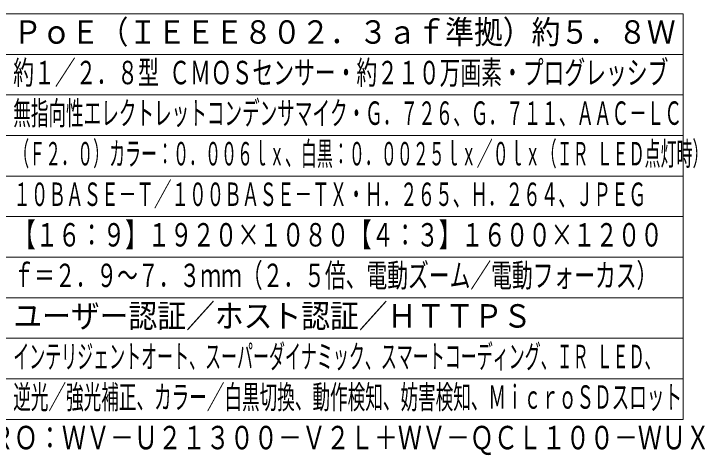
# Model space of a CAD drawing. Units: millimetres on the paper. Extents: x -62 to 65, y -59 to 59.
# Drawn here: x -19.9 to 65.2, y -59 to -4.6 of the extents above; entities that cross this region are included whole.
import ezdxf
from ezdxf.enums import TextEntityAlignment as Align

# ---------------------------------------------------------------- set-up
doc = ezdxf.new("R2010")
doc.units = ezdxf.units.MM
doc.layers.add('0-1_MOJI1', color=7, linetype='Continuous')
doc.layers.add('0-4_相当品', color=4, linetype='Continuous')
doc.layers.add('0-5_WAKU', color=4, linetype='Continuous', lineweight=9)
doc.styles.add('ＭＳ ゴシック', font='')
doc.styles.get('ＭＳ ゴシック').set_extended_font_data('MS Gothic')

msp = doc.modelspace()

# ---------------------------------------------------------------- linework, layer by layer
at = {"layer": '0-5_WAKU', "color": 3}
for p, q in [((-62.491, -4.601), (62.509, -4.601)), ((62.509, -54.601), (62.509, -4.601)), ((-62.491, -54.601), (62.509, -54.601))]:
    msp.add_line(p, q, dxfattribs=at)
at = {"layer": '0-5_WAKU'}
for p, q in [((-62.491, -9.601), (62.509, -9.601)), ((-62.491, -14.601), (62.509, -14.601)), ((62.509, -19.601), (-62.491, -19.601)), ((62.509, -24.601), (-62.491, -24.601)), ((62.509, -29.601), (-62.491, -29.601)), ((62.509, -34.601), (-62.491, -34.601)), ((-62.491, -39.601), (62.509, -39.601)), ((-62.491, -44.601), (62.509, -44.601)), ((-62.491, -49.601), (62.509, -49.601))]:
    msp.add_line(p, q, dxfattribs=at)

# ---------------------------------------------------------------- texts
at = {"layer": '0-1_MOJI1', "style": 'ＭＳ ゴシック'}
for s, height, width, p in [('ＰｏＥ（ＩＥＥＥ８０２．３ａｆ準拠）約５．８Ｗ', 2.889, 0.9, (-19.991, -9.156)), ('約１／２．８型 ＣＭＯＳセンサー・約２１０万画素・プログレッシブ', 2.889, 0.65, (-19.991, -14.156)), ('無指向性エレクトレットコンデンサマイク・Ｇ．７２６、Ｇ．７１１、ＡＡＣ－ＬＣ', 2.889, 0.55, (-19.991, -19.156)), ('（Ｆ２．０）カラー：０．００６ｌｘ、白黒：０．００２５ｌｘ／０ｌｘ（ＩＲ ＬＥＤ点灯時）', 2.886, 0.5, (-19.991, -24.156)), ('１０ＢＡＳＥ－Ｔ／１００ＢＡＳＥ－ＴＸ・Ｈ．２６５、Ｈ．２６４、ＪＰＥＧ', 2.886, 0.55, (-19.991, -29.156)), ('【１６：９】１９２０×１０８０【４：３】１６００×１２００', 2.889, 0.7, (-19.991, -34.156)), ('ｆ＝２．９～７．３ｍｍ（２．５倍、電動ズーム／電動フォーカス）', 2.886, 0.65, (-19.991, -39.156)), ('ユーザー認証／ホスト認証／ＨＴＴＰＳ', 2.889, 0.9, (-19.991, -44.156)), ('インテリジェントオート、スーパーダイナミック、スマートコーディング、ＩＲ ＬＥＤ、', 2.886, 0.5, (-19.991, -49.156)), ('逆光／強光補正、カラー／白黒切換、動作検知、妨害検知、ＭｉｃｒｏＳＤスロット', 2.889, 0.55, (-19.991, -54.156))]:
    msp.add_text(s, height=height, dxfattribs=dict(at, width=width)).set_placement(p, align=Align.BOTTOM_LEFT)
at = {"layer": '0-4_相当品', "style": 'ＭＳ ゴシック', "width": 0.75}
msp.add_text('ｉ－ＰＲＯ：ＷＶ－Ｕ２１３００－Ｖ２Ｌ＋ＷＶ－ＱＣＬ１００－ＷＵＸ', height=2.889, dxfattribs=at).set_placement((-31.731, -59.156), align=Align.BOTTOM_LEFT)

doc.saveas('drawing.dxf')
